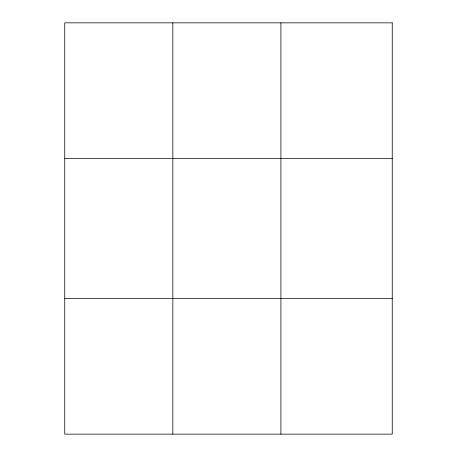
<?xml version="1.0" encoding="UTF-8"?>
<svg xmlns="http://www.w3.org/2000/svg" width="457" height="457" viewBox="0 0 457 457"><rect width="100%" height="100%" fill="white"/><g stroke="black" fill="none" stroke-linecap="round" stroke-linejoin="round"><path stroke-width="0.69" d="M172.826 434.15L172.826 22.85M280.901 434.15L280.901 22.85M64.751 158.579L392.249 158.579M64.751 298.421L392.249 298.421M392.249 22.85L392.249 434.15L64.751 434.15L64.751 22.85L392.249 22.85"/></g></svg>
